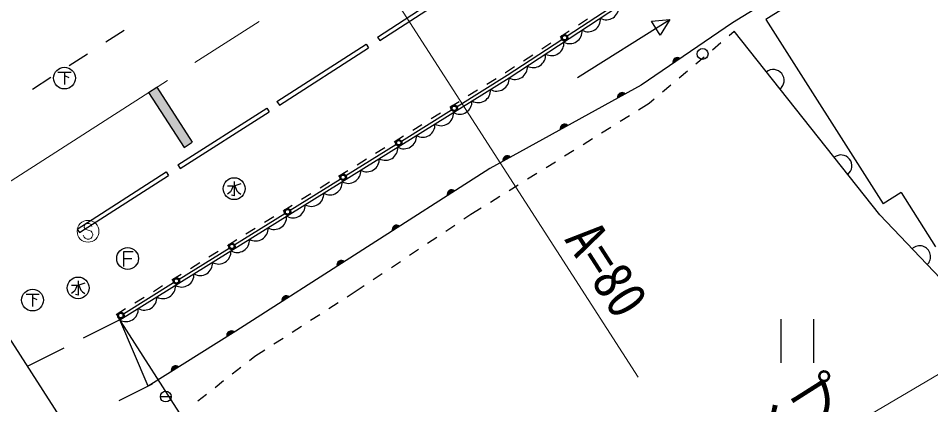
# Model space of a CAD drawing. Units: millimetres at full size, sheet at 1:1000; details may follow other scales. Extents: x 40000 to 680000, y 20000 to 380000.
# Drawn here: x 86256 to 128086, y 264594 to 282318 of the extents above; entities that cross this region are included whole.
import ezdxf
from ezdxf.enums import TextEntityAlignment as Align

# ---------------------------------------------------------------- set-up
doc = ezdxf.new("R2010")
doc.units = ezdxf.units.MM
doc.header["$LTSCALE"] = 1000
doc.linetypes.add('CHAIN', pattern=[18.5, 12, -1.5, 3.5, -1.5])
for name, color, linetype, lineweight in [('M-BGD', 7, 'Continuous', 25), ('M-BGD-EXST', 7, 'Continuous', 25), ('M-BGD-HTXT', 7, 'Continuous', 13), ('M-BMK', 2, 'CHAIN', 13), ('M-BMK-OTRS', 5, 'Continuous', 25), ('M-STR-HTXT', 7, 'Continuous', 13), ('M-STR-STRC', 7, 'Continuous', 25)]:
    doc.layers.add(name, color=color, linetype=linetype, lineweight=lineweight)
doc.styles.add('ＭＳ ゴシック', font='')
doc.styles.get('ＭＳ ゴシック').set_extended_font_data('MS Gothic')

msp = doc.modelspace()

# ---------------------------------------------------------------- hatches: boundary and pattern name
at = {"layer": 'M-STR-STRC'}
msp.add_hatch(color=256, dxfattribs=at).paths.add_polyline_path([(93855, 276395), (94233, 276640), (92604, 279156), (92226, 278911)])

# ---------------------------------------------------------------- linework, layer by layer
at = {"layer": 'M-BGD'}
for p, q in [((102718, 281457), (106780, 284096)), ((102827, 281290), (106889, 283929)), ((111425, 281504), (113699, 282991)), ((111890, 279597), (116120, 282263)), ((111931, 282014), (112350, 282288)), ((115285, 282181), (116120, 282263)), ((115685, 281546), (115285, 282181)), ((116120, 282263), (115685, 281546)), ((90266, 281235), (91107, 281777)), ((111094, 281467), (111513, 281740)), ((118843, 281520), (119077, 281718)), ((98116, 278505), (102201, 281131)), ((102201, 281131), (102309, 280963)), ((102718, 281457), (102827, 281290)), ((108675, 279706), (111174, 281339)), ((110257, 280920), (110676, 281193)), ((118079, 280875), (118461, 281198)), ((88586, 280151), (89426, 280693)), ((98224, 278337), (102309, 280963)), ((109420, 280372), (109839, 280646)), ((117315, 280230), (117697, 280552)), ((108595, 279833), (109002, 280099)), ((116551, 279584), (116933, 279907)), ((86905, 279067), (87745, 279609)), ((106370, 278272), (108675, 279706)), ((107734, 279297), (108159, 279561)), ((108583, 279825), (108595, 279833)), ((106885, 278769), (107309, 279033)), ((115788, 278939), (116170, 279261)), ((115171, 278418), (115406, 278616)), ((93565, 275588), (97653, 278199)), ((97653, 278199), (97760, 278030)), ((98116, 278505), (98224, 278337)), ((106036, 278241), (106460, 278505)), ((114695, 278121), (115171, 278418)), ((93672, 275420), (97760, 278030)), ((103822, 276688), (106115, 278114)), ((105186, 277713), (105611, 277977)), ((113846, 277592), (114270, 277856)), ((104337, 277185), (104762, 277449)), ((103488, 276657), (103913, 276921)), ((112997, 277063), (113422, 277327)), ((101274, 275104), (103567, 276530)), ((112149, 276534), (112573, 276798)), ((102639, 276129), (103063, 276393)), ((111300, 276005), (111724, 276269)), ((101790, 275601), (102214, 275865)), ((110452, 275476), (110876, 275740)), ((88959, 272653), (93030, 275269)), ((93030, 275269), (93139, 275101)), ((93565, 275588), (93672, 275420)), ((100940, 275073), (101365, 275337)), ((89067, 272485), (93139, 275101)), ((98727, 273519), (101020, 274945)), ((109603, 274947), (110027, 275211)), ((100091, 274545), (100516, 274809)), ((108754, 274418), (109179, 274682)), ((99242, 274016), (99667, 274281)), ((107906, 273889), (108330, 274153)), ((126730, 274323), (125906, 273803)), ((126730, 274323), (128298, 271838)), ((98393, 273488), (98818, 273752)), ((107004, 273327), (107481, 273624)), ((96179, 271935), (98472, 273361)), ((97544, 272960), (97968, 273224)), ((106686, 273114), (107004, 273327)), ((105854, 272558), (106270, 272836)), ((88959, 272653), (89067, 272485)), ((96695, 272432), (97119, 272696)), ((95845, 271904), (96270, 272168)), ((105023, 272003), (105439, 272281)), ((93632, 270351), (95925, 271777)), ((94996, 271376), (95421, 271640)), ((104192, 271447), (104607, 271725)), ((94147, 270848), (94572, 271112)), ((103360, 270891), (103776, 271169)), ((93298, 270320), (93722, 270584)), ((102529, 270336), (102944, 270614)), ((91084, 268767), (93377, 270193)), ((92449, 269792), (92873, 270056)), ((101336, 269550), (101794, 269845)), ((101794, 269845), (102113, 270058)), ((91599, 269264), (92024, 269528)), ((90750, 268736), (91175, 269000)), ((100495, 269008), (100916, 269279)), ((102781, 250032), (90829, 268608)), ((99655, 268467), (100075, 268737)), ((90909, 268481), (89235, 267640)), ((92209, 265443), (90909, 268481)), ((98814, 267925), (99234, 268196)), ((121206, 268520), (121206, 266520)), ((122706, 268520), (122706, 266520)), ((97973, 267383), (98394, 267654)), ((88342, 267191), (86668, 266350)), ((97095, 266817), (97553, 267113)), ((96850, 266626), (97095, 266817)), ((96063, 266009), (96457, 266317)), ((95276, 265392), (95670, 265700)), ((92390, 265533), (90873, 264771)), ((92769, 264970), (93269, 264970)), ((94489, 264775), (94882, 265083))]:
    msp.add_line(p, q, dxfattribs=at)
for points in [[(90909, 268481), (108756, 279580), (113779, 282864), (126580, 290649)], [(129136, 288334), (119003, 282106), (114810, 279249), (107876, 275430), (96229, 267971), (92209, 265443)], [(124011, 284451), (120520, 282259), (125906, 273803)], [(132853, 265851), (125754, 273296), (119077, 281718)]]:
    msp.add_lwpolyline(points, dxfattribs=at)
for centre, radius in [((111299, 281422), 150), ((111299, 281422), 120), ((111299, 281422), 100), ((117626, 280680), 250), ((106242, 278193), 150), ((106242, 278193), 120), ((106242, 278193), 100), ((103695, 276609), 150), ((103695, 276609), 120), ((103695, 276609), 100), ((101147, 275024), 150), ((101147, 275024), 120), ((101147, 275024), 100), ((98600, 273440), 150), ((98600, 273440), 120), ((98600, 273440), 100), ((96052, 271856), 150), ((96052, 271856), 120), ((96052, 271856), 100), ((93504, 270272), 150), ((93504, 270272), 120), ((93504, 270272), 100), ((90957, 268687), 150), ((90957, 268687), 120), ((90957, 268687), 100), ((93019, 264970), 250)]:
    msp.add_circle(centre, radius, dxfattribs=at)
for centre, radius, start, end in [((113214, 282813), 567, 241.2616, 5.0925), ((112377, 282266), 567, 241.2616, 5.0925), ((111540, 281719), 567, 241.2616, 5.0925), ((110703, 281171), 567, 241.2616, 5.0925), ((109866, 280624), 567, 241.2616, 5.0925), ((116468, 280309), 208, 50.5229, 198.0025), ((116468, 280309), 167, 54.75, 193.7754), ((116468, 280309), 125, 62.0808, 186.4445), ((116468, 280309), 100, 69.948, 178.5773), ((109028, 280077), 567, 241.2616, 5.0925), ((120863, 279466), 500, 308.4084, 128.4084), ((108190, 279542), 567, 239.9891, 3.7633), ((107340, 279014), 567, 239.9891, 3.7633), ((113933, 278700), 208, 45.1055, 192.5851), ((113933, 278700), 167, 49.3326, 188.358), ((113933, 278700), 125, 56.6634, 181.0272), ((113933, 278700), 100, 64.5306, 173.16), ((106490, 278485), 567, 239.9891, 3.7633), ((105640, 277957), 567, 239.9891, 3.7633), ((104790, 277428), 567, 239.9891, 3.7633), ((111305, 277253), 208, 45.1055, 192.5851), ((111305, 277253), 167, 49.3326, 188.358), ((111305, 277253), 125, 56.6634, 181.0272), ((111305, 277253), 100, 64.5306, 173.16), ((103940, 276900), 567, 239.9891, 3.7633), ((103091, 276371), 567, 239.9891, 3.7633), ((102241, 275843), 567, 239.9891, 3.7633), ((108678, 275805), 208, 45.1055, 192.5851), ((108678, 275805), 167, 49.3326, 188.358), ((108678, 275805), 125, 56.6634, 181.0272), ((108678, 275805), 100, 64.5306, 173.16), ((123969, 275548), 500, 308.4084, 128.4084), ((101391, 275314), 567, 239.9891, 3.7633), ((100541, 274786), 567, 239.9891, 3.7633), ((106125, 274240), 208, 48.8983, 196.3779), ((106125, 274240), 167, 53.1254, 192.1508), ((99691, 274257), 567, 239.9891, 3.7633), ((106125, 274240), 125, 60.4563, 184.82), ((106125, 274240), 100, 68.3234, 176.9528), ((98841, 273729), 567, 239.9891, 3.7633), ((97991, 273200), 567, 239.9891, 3.7633), ((103599, 272622), 208, 48.8983, 196.3779), ((103599, 272622), 167, 53.1254, 192.1508), ((103599, 272622), 125, 60.4563, 184.82), ((97141, 272672), 567, 239.9891, 3.7633), ((103599, 272622), 100, 68.3234, 176.9528), ((96292, 272143), 567, 239.9891, 3.7633), ((95442, 271615), 567, 239.9891, 3.7633), ((127578, 271383), 500, 313.6321, 133.6321), ((94592, 271086), 567, 239.9891, 3.7633), ((101072, 271004), 208, 48.8983, 196.3779), ((101072, 271004), 167, 53.1254, 192.1508), ((101072, 271004), 125, 60.4563, 184.82), ((101072, 271004), 100, 68.3234, 176.9528), ((93742, 270558), 567, 239.9891, 3.7633), ((92892, 270029), 567, 239.9891, 3.7633), ((92042, 269501), 567, 239.9891, 3.7633), ((98546, 269386), 208, 48.8983, 196.3779), ((98546, 269386), 167, 53.1254, 192.1508), ((98546, 269386), 125, 60.4563, 184.82), ((98546, 269386), 100, 68.3234, 176.9528), ((91192, 268972), 567, 239.9891, 3.7633), ((96018, 267769), 208, 48.4286, 195.9082), ((96018, 267769), 167, 52.6557, 191.6811), ((96018, 267769), 125, 59.9865, 184.3502), ((96018, 267769), 100, 67.8537, 176.4831), ((93479, 266172), 208, 48.4286, 195.9082), ((93479, 266172), 167, 52.6557, 191.6811), ((93479, 266172), 125, 59.9865, 184.3502), ((93479, 266172), 100, 67.8537, 176.4831)]:
    msp.add_arc(centre, radius, start, end, dxfattribs=at)
at = {"layer": 'M-BGD-EXST'}
for p, q in [((88074, 279849), (88674, 279849)), ((88374, 279849), (88374, 279274)), ((88374, 279699), (88574, 279599)), ((96153, 274828), (96153, 274178)), ((95853, 274628), (96103, 274628)), ((96053, 274478), (95978, 274353)), ((96103, 274628), (96053, 274478)), ((96453, 274728), (96178, 274628)), ((96178, 274628), (96278, 274403)), ((95978, 274353), (95853, 274253)), ((96153, 274178), (96028, 274203)), ((96278, 274403), (96353, 274328)), ((96353, 274328), (96453, 274253)), ((91519, 271613), (91082, 271613)), ((91082, 271613), (91082, 270926)), ((91082, 271301), (91457, 271301)), ((89002, 270276), (89002, 269626)), ((88702, 270076), (88952, 270076)), ((88902, 269926), (88827, 269801)), ((88952, 270076), (88902, 269926)), ((89302, 270176), (89027, 270076)), ((89027, 270076), (89127, 269851)), ((89127, 269851), (89202, 269776)), ((86612, 269669), (87212, 269669)), ((86912, 269669), (86912, 269094)), ((86912, 269519), (87112, 269419)), ((88827, 269801), (88702, 269701)), ((89002, 269626), (88877, 269651)), ((89202, 269776), (89302, 269701))]:
    msp.add_line(p, q, dxfattribs=at)
for centre in [(88374, 279574), (96153, 274503), (91269, 271301), (89002, 269951), (86912, 269394)]:
    msp.add_circle(centre, 500, dxfattribs=at)
at = {"layer": 'M-BGD-HTXT'}
for p, q in [((89318, 272865), (89273, 272774)), ((89273, 272774), (89273, 272729)), ((89409, 272911), (89318, 272865)), ((89500, 272911), (89409, 272911)), ((89591, 272865), (89500, 272911)), ((89636, 272774), (89591, 272865)), ((89273, 272274), (89227, 272365)), ((89273, 272729), (89318, 272638)), ((89318, 272638), (89591, 272547)), ((89591, 272547), (89636, 272501)), ((89636, 272501), (89682, 272411)), ((89682, 272365), (89636, 272274)), ((89682, 272411), (89682, 272365)), ((89318, 272229), (89273, 272274)), ((89409, 272183), (89318, 272229)), ((89500, 272183), (89409, 272183)), ((89591, 272229), (89500, 272183)), ((89636, 272274), (89591, 272229))]:
    msp.add_line(p, q, dxfattribs=at)
msp.add_circle((89454, 272547), 500, dxfattribs=at)
at = {"layer": 'M-BMK'}
msp.add_line((82999, 272977), (102162, 285306), dxfattribs=at)
at = {"layer": 'M-BMK-OTRS'}
msp.add_line((68376, 294781), (101810, 242816), dxfattribs=at)
at = {"layer": 'M-STR-HTXT'}
for p, q in [((102162, 285306), (114677, 265854)), ((118394, 260077), (137838, 271526))]:
    msp.add_line(p, q, dxfattribs=at)
at = {"layer": 'M-STR-STRC'}
for p, q in [((92226, 278911), (92604, 279156)), ((92604, 279156), (94233, 276640)), ((92226, 278911), (93855, 276395)), ((93855, 276395), (94233, 276640))]:
    msp.add_line(p, q, dxfattribs=at)

# ---------------------------------------------------------------- texts
at = {"layer": 'M-STR-HTXT', "style": 'ＭＳ ゴシック', "width": 0.9}
msp.add_text('A=80', height=1833, rotation=302.757, dxfattribs=at).set_placement((112008, 270002), align=Align.BOTTOM_CENTER)
at = {"layer": 'M-STR-HTXT', "style": 'ＭＳ ゴシック'}
msp.add_text('ガードパイプ', height=1833, rotation=32.389, dxfattribs=at).set_placement((118394, 260077), align=Align.BOTTOM_CENTER)

doc.saveas('drawing.dxf')
